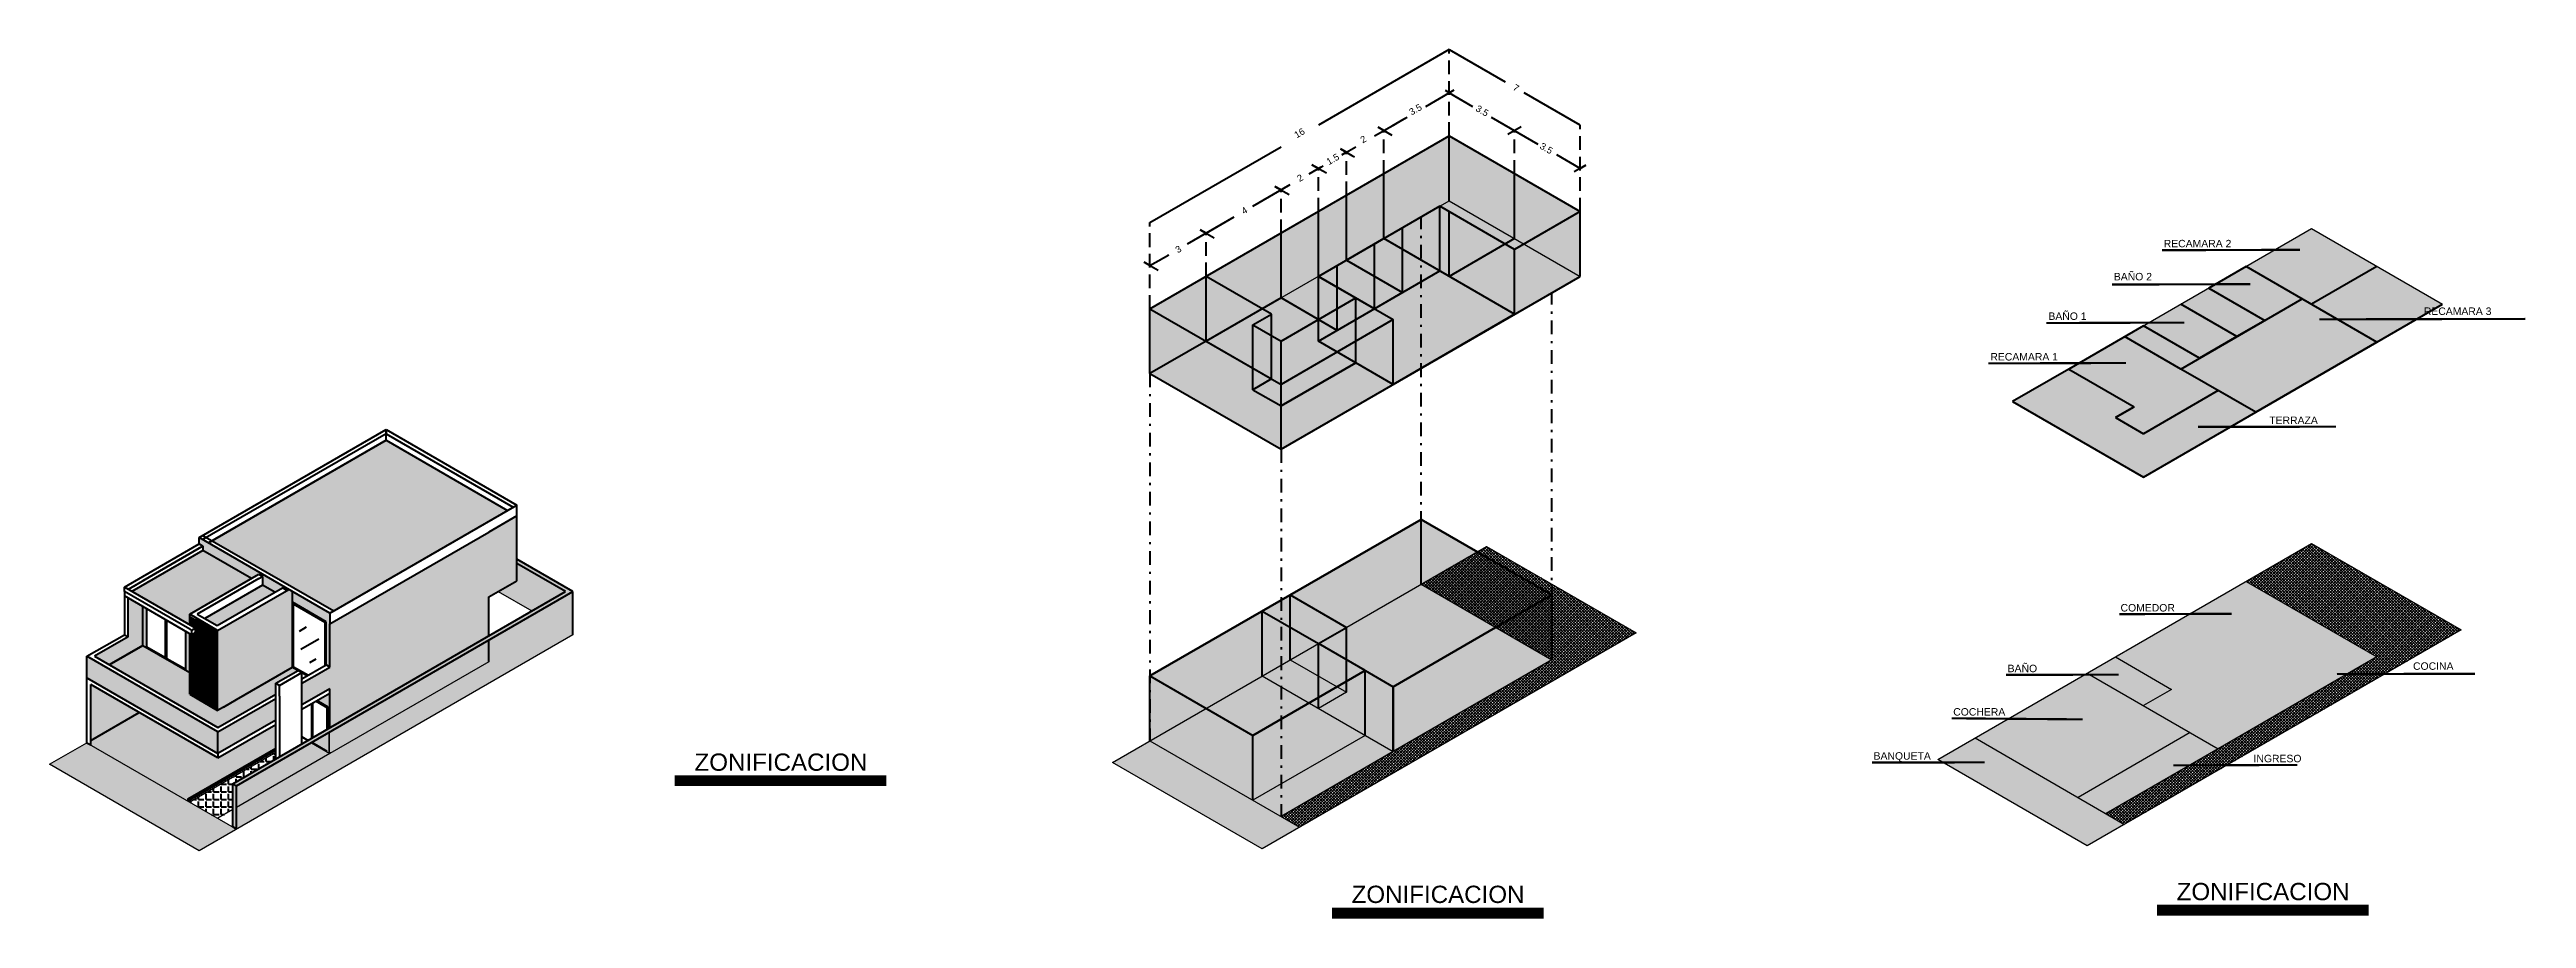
# Model space of a CAD drawing. Header units: millimetres. Extents: x 2428 to 2543, y 1486 to 1527.
import ezdxf

# ---------------------------------------------------------------- set-up
doc = ezdxf.new("R2010")
doc.units = ezdxf.units.MM
doc.linetypes.add('DASHDOT', pattern=[25.4, 12.7, -6.35, 0, -6.35])
doc.linetypes.add('DASHED', pattern=[19.05, 12.7, -6.35])
doc.styles.get("Standard").update_dxf_attribs({"font": 'arial.ttf'})

msp = doc.modelspace()

# ---------------------------------------------------------------- hatches: boundary and pattern name
at = {"lineweight": 211, "true_color": 0x991b1e, "transparency": 33554531}
h = msp.add_hatch(color=244, dxfattribs=at)
h.dxf.hatch_style = 1
h.paths.add_polyline_path([(2482, 1513.21), (2479.4, 1511.71), (2485.47, 1508.21), (2485.47, 1510.21), (2484.17, 1510.96), (2484.17, 1511.96)])
h.paths.add_polyline_path([(2479.4, 1514.71), (2479.4, 1511.71), (2482, 1513.21)])
h.paths.add_polyline_path([(2482, 1516.21), (2479.4, 1514.71), (2482, 1513.21)])
h.paths.add_polyline_path([(2485.47, 1518.21), (2482, 1516.21), (2482, 1513.21), (2485.47, 1515.21)])
h.paths.add_polyline_path([(2484.17, 1513.96), (2485.03, 1514.46), (2485.9, 1514.96), (2485.47, 1515.21), (2482, 1513.21), (2484.17, 1511.96)])
h.paths.add_polyline_path([(2485.03, 1513.46), (2484.17, 1513.96), (2484.17, 1511.96), (2485.03, 1511.46)])
h.paths.add_polyline_path([(2485.47, 1513.21), (2485.03, 1513.46), (2485.03, 1511.46), (2485.47, 1511.21)], flags=17)
h.paths.add_polyline_path([(2485.47, 1511.21), (2485.03, 1511.46), (2484.17, 1510.96), (2485.47, 1510.21)], flags=17)
h.paths.add_polyline_path([(2488.93, 1512.21), (2488.07, 1512.71), (2485.47, 1511.21), (2485.47, 1510.21)])
h.paths.add_polyline_path([(2490.66, 1511.21), (2488.93, 1512.21), (2485.47, 1510.21), (2485.47, 1508.21)])
h.paths.add_polyline_path([(2490.66, 1514.21), (2488.93, 1513.21), (2488.93, 1512.21), (2490.66, 1511.21)])
h.paths.add_polyline_path([(2490.66, 1514.21), (2489.8, 1514.71), (2488.93, 1514.21), (2488.93, 1513.21)])
h.paths.add_polyline_path([(2488.93, 1514.21), (2488.93, 1515.21), (2488.07, 1515.71), (2488.07, 1513.71)])
h.paths.add_polyline_path([(2488.93, 1514.21), (2488.07, 1513.71), (2488.07, 1512.71), (2488.93, 1513.21)])
h.paths.add_polyline_path([(2489.8, 1514.71), (2488.93, 1515.21), (2488.93, 1514.21)])
h.paths.add_polyline_path([(2488.93, 1513.21), (2488.07, 1512.71), (2488.93, 1512.21)])
h.paths.add_polyline_path([(2487.2, 1513.21), (2487.2, 1514.21), (2485.9, 1514.96), (2485.03, 1514.46), (2485.03, 1513.46), (2485.47, 1513.21), (2485.47, 1511.21), (2488.07, 1512.71)])
h.paths.add_polyline_path([(2488.07, 1513.71), (2487.2, 1513.21), (2488.07, 1512.71)], flags=17)
h.paths.add_polyline_path([(2488.07, 1515.71), (2487.2, 1516.21), (2487.2, 1514.21), (2488.07, 1513.71)])
h.paths.add_polyline_path([(2487.2, 1514.21), (2487.2, 1513.21), (2488.07, 1513.71)], flags=17)
h.paths.add_polyline_path([(2487.2, 1515.71), (2485.9, 1514.96), (2487.2, 1514.21)])
h.paths.add_polyline_path([(2487.2, 1515.71), (2487.2, 1516.21), (2485.47, 1515.21), (2485.9, 1514.96)])
h.paths.add_polyline_path([(2484.17, 1511.96), (2484.17, 1510.96), (2485.03, 1511.46)], flags=17)
h.paths.add_polyline_path([(2487.2, 1519.21), (2485.47, 1518.21), (2485.47, 1515.21), (2487.2, 1516.21)])
h.paths.add_polyline_path([(2488.5, 1519.96), (2487.2, 1519.21), (2487.2, 1516.21), (2488.5, 1516.96)])
h.paths.add_polyline_path([(2490.23, 1520.96), (2488.5, 1519.96), (2488.5, 1516.96), (2490.23, 1517.96)])
h.paths.add_polyline_path([(2493.26, 1519.71), (2493.26, 1522.71), (2490.23, 1520.96), (2490.23, 1517.96), (2492.83, 1519.46)])
h.paths.add_polyline_path([(2496.29, 1520.96), (2493.26, 1522.71), (2493.26, 1519.71), (2496.29, 1517.96)])
h.paths.add_polyline_path([(2499.32, 1519.21), (2496.29, 1520.96), (2496.29, 1517.96), (2496.73, 1517.71)])
h.paths.add_polyline_path([(2499.32, 1519.21), (2496.73, 1517.71), (2499.32, 1516.21)])
h.paths.add_polyline_path([(2496.29, 1517.46), (2495.86, 1517.71), (2493.26, 1516.21), (2496.29, 1514.46)])
h.paths.add_polyline_path([(2496.73, 1517.71), (2496.29, 1517.96), (2495.86, 1517.71), (2496.29, 1517.46)])
h.paths.add_polyline_path([(2496.73, 1517.71), (2496.29, 1517.46), (2496.29, 1514.46), (2499.32, 1516.21)])
h.paths.add_polyline_path([(2493.26, 1519.71), (2492.83, 1519.46), (2495.86, 1517.71), (2496.29, 1517.96)])
h.paths.add_polyline_path([(2493.26, 1519.21), (2493.26, 1516.21), (2495.86, 1517.71)])
h.paths.add_polyline_path([(2493.26, 1519.21), (2492.83, 1519.46), (2492.83, 1516.46), (2493.26, 1516.21)])
h.paths.add_polyline_path([(2492.83, 1519.46), (2491.1, 1518.46), (2491.1, 1517.46), (2492.83, 1516.46)])
h.paths.add_polyline_path([(2492.83, 1516.46), (2491.1, 1517.46), (2491.1, 1515.46)])
h.paths.add_polyline_path([(2491.1, 1518.46), (2490.23, 1517.96), (2491.1, 1517.46)])
h.paths.add_polyline_path([(2491.1, 1517.46), (2490.23, 1517.96), (2489.8, 1517.71), (2489.8, 1516.21), (2491.1, 1515.46)])
h.paths.add_polyline_path([(2489.8, 1517.71), (2488.5, 1516.96), (2489.8, 1516.21)])
h.paths.add_polyline_path([(2488.5, 1516.96), (2488.07, 1516.71), (2488.07, 1515.71), (2489.8, 1514.71), (2489.8, 1516.21)])
h.paths.add_polyline_path([(2491.1, 1515.46), (2489.8, 1516.21), (2489.8, 1514.71)])
at = {"lineweight": 211, "true_color": 0x991b1e}
h = msp.add_hatch(color=244, dxfattribs=at)
h.dxf.hatch_style = 1
h.paths.add_polyline_path([(2482, 1513.21), (2479.4, 1511.71), (2485.47, 1508.21), (2490.66, 1511.21), (2488.93, 1512.21), (2485.47, 1510.21), (2484.17, 1510.96), (2485.03, 1511.46)])
h.paths.add_polyline_path([(2488.07, 1513.71), (2485.47, 1515.21), (2482, 1513.21), (2485.03, 1511.46), (2484.17, 1510.96), (2485.47, 1510.21), (2488.93, 1512.21), (2487.2, 1513.21)])
h.paths.add_polyline_path([(2489.8, 1514.71), (2487.2, 1516.21), (2485.47, 1515.21), (2488.07, 1513.71)])
h.paths.add_polyline_path([(2491.1, 1515.46), (2488.5, 1516.96), (2487.2, 1516.21), (2489.8, 1514.71)])
h.paths.add_polyline_path([(2492.83, 1516.46), (2490.23, 1517.96), (2488.5, 1516.96), (2491.1, 1515.46)])
h.paths.add_polyline_path([(2496.29, 1517.96), (2493.26, 1519.71), (2490.23, 1517.96), (2493.26, 1516.21)])
h.paths.add_polyline_path([(2496.29, 1517.96), (2493.26, 1516.21), (2496.29, 1514.46), (2499.32, 1516.21)])
h = msp.add_hatch(color=244, dxfattribs=at)
h.dxf.hatch_style = 1
h.paths.add_polyline_path([(2521.96, 1511.92), (2519.36, 1510.42), (2525.42, 1506.92), (2530.62, 1509.92), (2528.88, 1510.92), (2525.42, 1508.92), (2524.12, 1509.67), (2524.99, 1510.17)])
h.paths.add_polyline_path([(2528.02, 1512.42), (2525.42, 1513.92), (2521.96, 1511.92), (2524.99, 1510.17), (2524.12, 1509.67), (2525.42, 1508.92), (2528.88, 1510.92), (2527.15, 1511.92)])
h.paths.add_polyline_path([(2529.75, 1513.42), (2527.15, 1514.92), (2525.42, 1513.92), (2528.02, 1512.42)])
h.paths.add_polyline_path([(2531.05, 1514.17), (2528.45, 1515.67), (2527.15, 1514.92), (2529.75, 1513.42)])
h.paths.add_polyline_path([(2532.78, 1515.17), (2530.18, 1516.67), (2528.45, 1515.67), (2531.05, 1514.17)])
h.paths.add_polyline_path([(2536.24, 1516.67), (2533.21, 1518.42), (2530.18, 1516.67), (2533.21, 1514.92)])
h.paths.add_polyline_path([(2536.24, 1516.67), (2533.21, 1514.92), (2536.24, 1513.17), (2539.28, 1514.92)])
at = {"lineweight": 211, "true_color": 0xe5e878}
h = msp.add_hatch(color=61, dxfattribs=at)
h.dxf.hatch_style = 1
h.paths.add_polyline_path([(2492.83, 1516.46), (2487.2, 1513.21), (2490.66, 1511.21), (2496.29, 1514.46)])
h = msp.add_hatch(color=61, dxfattribs=at)
h.dxf.hatch_style = 1
h.paths.add_polyline_path([(2532.78, 1515.17), (2527.15, 1511.92), (2530.62, 1509.92), (2536.24, 1513.17)])
at = {"lineweight": 211, "true_color": 0x636466, "transparency": 33554531}
h = msp.add_hatch(color=251, dxfattribs=at)
h.dxf.hatch_style = 1
h.paths.add_polyline_path([(2449.64, 1505.37), (2444.01, 1508.62), (2435.96, 1503.97), (2441.59, 1500.72)])
h.paths.add_polyline_path([(2437.77, 1502.22), (2435.52, 1503.52), (2432.23, 1501.62), (2434.92, 1500.07), (2434.92, 1500.17), (2434.92, 1500.57)])
h.paths.add_polyline_path([(2434.92, 1497.87), (2432.75, 1499.12), (2431.19, 1498.22), (2436.22, 1495.32), (2438.9, 1496.87), (2438.9, 1497.37), (2439.94, 1497.97), (2439.68, 1498.12), (2437.08, 1496.62), (2436.48, 1496.27), (2436.2, 1496.11), (2434.92, 1496.87)])
at = {"lineweight": 211, "true_color": 0x939598, "transparency": 33554531}
h = msp.add_hatch(color=252, dxfattribs=at)
h.dxf.hatch_style = 1
h.paths.add_polyline_path([(2448.77, 1501.37), (2450.07, 1502.12), (2450.07, 1505.12), (2448.77, 1504.37), (2441.41, 1500.12), (2441.41, 1498.12), (2440.89, 1497.82), (2440.11, 1497.37), (2440.11, 1496.37), (2440.89, 1496.82), (2441.41, 1497.12), (2441.41, 1495.32), (2448.77, 1499.57)])
h.paths.add_polyline_path([(2438.9, 1495.67), (2438.9, 1496.67), (2436.22, 1495.12), (2436.22, 1494.12)])
h.paths.add_polyline_path([(2432.58, 1496.02), (2430.33, 1497.32), (2430.33, 1494.72)])
h.paths.add_polyline_path([(2432.75, 1500.92), (2432.06, 1501.32), (2432.06, 1499.52), (2430.5, 1498.62), (2431.19, 1498.22), (2432.75, 1499.12)])
at = {"lineweight": 211, "true_color": 0xf1eb1f, "transparency": 33554559}
h = msp.add_hatch(color=2, dxfattribs=at)
h.dxf.hatch_style = 1
h.paths.add_polyline_path([(2490.66, 1497.21), (2489.36, 1497.96), (2489.36, 1494.96), (2490.66, 1494.21)])
h.paths.add_polyline_path([(2498.02, 1498.46), (2495.43, 1499.96), (2490.66, 1497.21), (2490.66, 1494.21)])
h.paths.add_polyline_path([(2495.43, 1499.96), (2491.96, 1501.96), (2488.5, 1499.96), (2488.5, 1498.46), (2489.36, 1497.96), (2490.66, 1497.21)])
h.paths.add_polyline_path([(2498.02, 1501.46), (2494.56, 1503.46), (2491.96, 1501.96), (2495.43, 1499.96)])
h.paths.add_polyline_path([(2498.02, 1501.46), (2495.43, 1499.96), (2498.02, 1498.46)])
h.paths.add_polyline_path([(2494.56, 1503.46), (2491.96, 1504.96), (2491.96, 1501.96)])
h.paths.add_polyline_path([(2491.96, 1504.96), (2485.9, 1501.46), (2488.5, 1499.96), (2491.96, 1501.96)])
at = {"lineweight": 211, "true_color": 0xffffff, "transparency": 33554687}
h = msp.add_hatch(color=7, dxfattribs=at)
h.dxf.hatch_style = 1
h.paths.add_polyline_path([(2435.35, 1504.12), (2435.35, 1503.82), (2435.52, 1503.72), (2435.52, 1503.52), (2437.77, 1502.22), (2438.12, 1502.42), (2438.29, 1502.32), (2438.29, 1501.92), (2438.86, 1501.59), (2439.21, 1501.79), (2439.41, 1501.67), (2439.5, 1501.72)])
h.paths.add_polyline_path([(2432.93, 1500.81), (2432.75, 1500.92), (2432.75, 1499.12), (2432.93, 1499.01)])
at = {"lineweight": 211, "true_color": 0xffffff, "transparency": 33554531}
h = msp.add_hatch(color=7, dxfattribs=at)
h.dxf.hatch_style = 1
h.paths.add_polyline_path([(2435.35, 1504.12), (2435.35, 1503.82), (2435.52, 1503.72), (2435.52, 1503.52), (2437.77, 1502.22), (2438.12, 1502.42), (2438.29, 1502.32), (2438.29, 1501.92), (2438.86, 1501.59), (2439.21, 1501.79), (2439.41, 1501.67), (2439.5, 1501.72)])
h.paths.add_polyline_path([(2439.68, 1501.62), (2439.68, 1501.12), (2441.24, 1500.22), (2441.24, 1498.22), (2441.41, 1498.12), (2441.41, 1500.12), (2441.41, 1500.62)])
at = {"true_color": 0x58ba48}
h = msp.add_hatch(dxfattribs=at)
h.set_pattern_fill('ANSI37', color=85, scale=0.03)
h.set_pattern_definition([(45, (31.87146, -18.401), (-0.067351921, 0.067351921), []), (135, (31.87146, -18.401), (-0.067351921, -0.067351921), [])])
h.paths.add_polyline_path([(2494.99, 1503.71), (2491.96, 1501.96), (2498.02, 1498.46), (2490.66, 1494.21), (2485.47, 1491.21), (2486.33, 1490.71), (2501.92, 1499.71)])
h = msp.add_hatch(dxfattribs=at)
h.set_pattern_fill('ANSI37', color=85, scale=0.03)
h.set_pattern_definition([(45, (70.0918, -18.26841), (-0.067351921, 0.067351921), []), (135, (70.0918, -18.26841), (-0.067351921, -0.067351921), [])])
h.paths.add_polyline_path([(2533.21, 1503.84), (2530.18, 1502.09), (2536.24, 1498.59), (2528.88, 1494.34), (2523.69, 1491.34), (2524.55, 1490.84), (2540.14, 1499.84)])
at = {"lineweight": 211, "true_color": 0x000000, "transparency": 33554687}
h = msp.add_hatch(color=18, dxfattribs=at)
h.dxf.hatch_style = 1
h.paths.add_polyline_path([(2437.08, 1492.62), (2436.91, 1492.72), (2436.91, 1490.72), (2437.08, 1490.62)])
h.paths.add_polyline_path([(2448.77, 1499.37), (2448.77, 1499.57), (2436.91, 1492.72), (2437.08, 1492.62)])
h.paths.add_polyline_path([(2450.07, 1503.12), (2450.07, 1502.92), (2452.32, 1501.62), (2448.77, 1499.57), (2448.77, 1499.37), (2452.67, 1501.62)])
at = {"lineweight": 211, "true_color": 0xc7c8ca, "transparency": 33554687}
h = msp.add_hatch(color=9, dxfattribs=at)
h.dxf.hatch_style = 1
h.paths.add_polyline_path([(2439.07, 1492.77), (2438.9, 1492.87), (2438.9, 1493.67), (2437.08, 1492.62), (2437.08, 1491.62)], flags=17)
h.paths.add_polyline_path([(2452.67, 1499.62), (2452.67, 1501.62), (2448.77, 1499.37), (2448.77, 1498.37), (2441.41, 1494.12), (2440.11, 1493.37), (2440.03, 1493.32), (2437.08, 1491.62), (2437.08, 1490.62)])
h.paths.add_polyline_path([(2439.07, 1493.77), (2438.9, 1493.67), (2438.9, 1492.87), (2439.07, 1492.77)], flags=17)
h.paths.add_polyline_path([(2440.11, 1494.37), (2439.07, 1493.77), (2439.07, 1492.77), (2440.03, 1493.32), (2440.11, 1493.37)], flags=17)
h.paths.add_polyline_path([(2440.55, 1494.62), (2440.11, 1494.37), (2440.11, 1493.37), (2441.41, 1494.12)], flags=17)
h.paths.add_polyline_path([(2448.77, 1498.37), (2448.77, 1499.37), (2441.41, 1495.12), (2441.41, 1494.12)], flags=17)
h.paths.add_polyline_path([(2441.28, 1495.04), (2440.6, 1494.64), (2441.28, 1494.25)], flags=16)
h.paths.add_polyline_path([(2440.6, 1494.64), (2440.55, 1494.62), (2441.33, 1494.17), (2441.33, 1495.07), (2441.28, 1495.04), (2441.28, 1494.25)], flags=17)
h.paths.add_polyline_path([(2450.07, 1502.92), (2450.07, 1502.12), (2449.21, 1501.62), (2450.76, 1500.72), (2452.32, 1501.62)])
at = {"true_color": 0xf1eb1f}
h = msp.add_hatch(color=2, dxfattribs=at)
h.dxf.hatch_style = 1
h.paths.add_polyline_path([(2536.24, 1498.59), (2530.18, 1502.09), (2524.12, 1498.59), (2526.72, 1497.09), (2525.42, 1496.34), (2528.88, 1494.34)])
at = {"lineweight": 211, "true_color": 0xffffff, "transparency": 33554687}
h = msp.add_hatch(color=7, dxfattribs=at)
h.dxf.hatch_style = 1
h.paths.add_polyline_path([(2430.15, 1498.62), (2430.15, 1497.62), (2436.22, 1494.12), (2436.22, 1495.12)])
h.paths.add_polyline_path([(2434.92, 1499.67), (2434.73, 1499.77), (2434.73, 1497.97), (2434.92, 1497.87)])
h.paths.add_polyline_path([(2441.41, 1496.92), (2440.81, 1496.57), (2441.33, 1496.27), (2441.33, 1495.27), (2441.41, 1495.32)])
h.paths.add_polyline_path([(2441.41, 1500.12), (2441.41, 1500.62), (2439.5, 1501.72), (2436.2, 1499.82), (2436.2, 1496.11), (2436.48, 1496.27), (2437.08, 1496.62), (2439.68, 1498.12), (2439.68, 1501.12), (2441.24, 1500.22), (2441.24, 1498.22), (2441.41, 1498.12)])
at = {"lineweight": 211, "true_color": 0xffffff, "transparency": 33554531}
h = msp.add_hatch(color=7, dxfattribs=at)
h.dxf.hatch_style = 1
h.paths.add_polyline_path([(2430.15, 1498.62), (2430.15, 1497.62), (2436.22, 1494.12), (2436.22, 1495.12)])
h.paths.add_polyline_path([(2432.93, 1500.81), (2432.75, 1500.92), (2432.75, 1499.12), (2432.93, 1499.01), (2432.93, 1499.06)])
h.paths.add_polyline_path([(2434.92, 1499.67), (2434.73, 1499.77), (2434.73, 1497.97), (2434.92, 1497.87)])
at = {"lineweight": 211, "true_color": 0x636466, "transparency": 33554531}
h = msp.add_hatch(color=251, dxfattribs=at)
h.dxf.hatch_style = 1
h.paths.add_polyline_path([(2438.86, 1501.59), (2438.29, 1501.92), (2435.61, 1500.37), (2436.18, 1500.04)])
at = {"lineweight": 211, "true_color": 0x939598, "transparency": 33554531}
h = msp.add_hatch(color=252, dxfattribs=at)
h.dxf.hatch_style = 1
h.paths.add_polyline_path([(2439.68, 1501.12), (2439.68, 1501.62), (2439.5, 1501.72), (2436.2, 1499.82), (2436.2, 1496.11), (2436.48, 1496.27), (2437.08, 1496.62), (2439.68, 1498.12)])
at = {"lineweight": 211, "true_color": 0xd7ebd2, "transparency": 33554687}
h = msp.add_hatch(dxfattribs=at)
h.set_pattern_fill('AR-SAND', color=254)
h.paths.add_polyline_path([(2450.76, 1500.72), (2449.21, 1501.62), (2448.77, 1501.37), (2448.77, 1499.57)])
h.paths.add_polyline_path([(2436.91, 1491.52), (2436.22, 1491.12), (2436.91, 1490.72)])
at = {"lineweight": 211, "true_color": 0xf26722, "transparency": 33554567}
h = msp.add_hatch(color=30, dxfattribs=at)
h.dxf.hatch_style = 1
h.paths.add_polyline_path([(2485.9, 1501.46), (2485.9, 1499.96), (2487.2, 1499.21), (2488.5, 1499.96)])
h.paths.add_polyline_path([(2485.9, 1501.46), (2484.6, 1500.71), (2485.9, 1499.96)])
h.paths.add_polyline_path([(2488.5, 1499.96), (2487.2, 1499.21), (2488.5, 1498.46)])
at = {"true_color": 0xf1eb1f}
h = msp.add_hatch(color=2, dxfattribs=at)
h.dxf.hatch_style = 1
h.paths.add_polyline_path([(2498.02, 1498.46), (2491.96, 1501.96), (2485.9, 1498.46), (2488.5, 1496.96), (2487.2, 1496.21), (2490.66, 1494.21)])
at = {"lineweight": 211, "true_color": 0x22346e, "transparency": 33554511}
h = msp.add_hatch(color=159, dxfattribs=at)
h.dxf.hatch_style = 1
h.paths.add_polyline_path([(2484.6, 1500.71), (2479.4, 1497.71), (2482, 1496.21), (2484.6, 1497.71)])
h.paths.add_polyline_path([(2482, 1496.21), (2479.4, 1497.71), (2479.4, 1494.71)])
h.paths.add_polyline_path([(2482, 1496.21), (2479.4, 1494.71), (2484.17, 1491.96), (2484.17, 1494.96)])
h.paths.add_polyline_path([(2489.36, 1494.96), (2486.77, 1496.46), (2484.17, 1494.96), (2484.17, 1491.96)])
h.paths.add_polyline_path([(2489.36, 1497.96), (2488.5, 1497.46), (2488.5, 1496.96), (2487.2, 1496.21), (2489.36, 1494.96)])
h.paths.add_polyline_path([(2488.5, 1496.96), (2488.07, 1497.21), (2487.2, 1496.71), (2487.2, 1496.21)])
h.paths.add_polyline_path([(2485.9, 1499.96), (2484.6, 1500.71), (2484.6, 1497.71), (2485.9, 1498.46)])
h.paths.add_polyline_path([(2485.9, 1498.46), (2484.6, 1497.71), (2486.77, 1496.46), (2487.2, 1496.71), (2487.2, 1497.71)])
h.paths.add_polyline_path([(2487.2, 1499.21), (2485.9, 1498.46), (2487.2, 1497.71)])
h.paths.add_polyline_path([(2486.55, 1498.08), (2485.25, 1498.83), (2485.9, 1498.46)])
h.paths.add_polyline_path([(2488.5, 1498.46), (2487.2, 1499.21), (2487.2, 1497.71), (2488.07, 1497.21), (2488.5, 1497.46)])
h.paths.add_polyline_path([(2487.2, 1497.71), (2487.2, 1496.71), (2488.07, 1497.21)])
h.paths.add_polyline_path([(2487.2, 1496.71), (2486.77, 1496.46), (2487.2, 1496.21)])
h.paths.add_polyline_path([(2488.5, 1498.46), (2488.5, 1497.46), (2489.36, 1497.96)])
h.paths.add_polyline_path([(2488.5, 1497.46), (2488.07, 1497.21), (2488.5, 1496.96)], flags=17)
h = msp.add_hatch(color=159, dxfattribs=at)
h.dxf.hatch_style = 1
h.paths.add_polyline_path([(2487.2, 1497.71), (2485.9, 1498.46), (2484.6, 1497.71), (2486.77, 1496.46), (2487.2, 1496.71)])
h.paths.add_polyline_path([(2487.2, 1499.21), (2485.9, 1498.46), (2487.2, 1497.71)])
h.paths.add_polyline_path([(2487.2, 1499.21), (2485.9, 1499.96), (2485.9, 1498.46)])
h.paths.add_polyline_path([(2488.5, 1498.46), (2487.2, 1499.21), (2487.2, 1497.71), (2488.07, 1497.21), (2488.5, 1497.46)])
h.paths.add_polyline_path([(2488.5, 1498.46), (2488.5, 1497.46), (2489.36, 1497.96)])
h.paths.add_polyline_path([(2488.07, 1497.21), (2487.2, 1497.71), (2487.2, 1496.71)], flags=17)
h.paths.add_polyline_path([(2489.36, 1497.96), (2488.5, 1497.46), (2488.5, 1496.96), (2487.2, 1496.21), (2489.36, 1494.96)])
h.paths.add_polyline_path([(2488.5, 1496.96), (2488.07, 1497.21), (2487.2, 1496.71), (2487.2, 1496.21)], flags=17)
h.paths.add_polyline_path([(2487.2, 1496.71), (2486.77, 1496.46), (2487.2, 1496.21)])
h.paths.add_polyline_path([(2488.5, 1497.46), (2488.07, 1497.21), (2488.5, 1496.96)], flags=17)
at = {"true_color": 0xcd6928}
h = msp.add_hatch(color=32, dxfattribs=at)
h.dxf.hatch_style = 1
h.paths.add_polyline_path([(2524.12, 1498.59), (2522.82, 1497.84), (2525.42, 1496.34), (2526.72, 1497.09)])
at = {"true_color": 0x22346e}
h = msp.add_hatch(color=159, dxfattribs=at)
h.dxf.hatch_style = 1
h.paths.add_polyline_path([(2484.6, 1497.71), (2479.4, 1494.71), (2484.17, 1491.96), (2489.36, 1494.96)])
at = {"true_color": 0xcd6928}
h = msp.add_hatch(color=32, dxfattribs=at)
h.dxf.hatch_style = 1
h.paths.add_polyline_path([(2485.9, 1498.46), (2484.6, 1497.71), (2487.2, 1496.21), (2488.5, 1496.96)])
at = {"true_color": 0x22346e}
h = msp.add_hatch(color=159, dxfattribs=at)
h.dxf.hatch_style = 1
h.paths.add_polyline_path([(2522.82, 1497.84), (2517.63, 1494.84), (2522.39, 1492.09), (2527.58, 1495.09)])
at = {"lineweight": 211, "true_color": 0xffffff, "transparency": 33554531}
h = msp.add_hatch(color=7, dxfattribs=at)
h.dxf.hatch_style = 1
h.paths.add_polyline_path([(2441.41, 1496.92), (2440.81, 1496.57), (2441.33, 1496.27), (2441.33, 1495.27), (2441.41, 1495.32)])
at = {"lineweight": 211, "true_color": 0x636466, "transparency": 33554531}
h = msp.add_hatch(color=251, dxfattribs=at)
h.dxf.hatch_style = 1
h.paths.add_polyline_path([(2432.58, 1496.02), (2430.33, 1494.72), (2430.33, 1494.52), (2434.83, 1491.92), (2434.83, 1492.02), (2438.9, 1494.37), (2438.9, 1495.47), (2436.22, 1493.92)])
at = {"lineweight": 211, "true_color": 0xc7c8ca, "transparency": 33554687}
h = msp.add_hatch(color=9, dxfattribs=at)
h.dxf.hatch_style = 1
h.paths.add_polyline_path([(2441.41, 1495.12), (2441.33, 1495.07), (2441.33, 1494.17), (2441.41, 1494.12)])
at = {"true_color": 0x636466}
h = msp.add_hatch(color=251, dxfattribs=at)
h.dxf.hatch_style = 1
h.paths.add_polyline_path([(2430.15, 1494.62), (2428.42, 1493.62), (2435.35, 1489.62), (2437.08, 1490.62)])
at = {"lineweight": 211, "transparency": 33554687}
h = msp.add_hatch(dxfattribs=at)
h.set_pattern_fill('ANGLE', color=9, scale=0.05)
h.set_pattern_definition([(0, (0, 0), (0, 0.34925), [0.254, -0.09525]), (90, (0, 0), (-0.34925, 2e-17), [0.254, -0.09525])])
h.paths.add_polyline_path([(2436.91, 1492.72), (2438.9, 1493.87), (2438.9, 1494.17), (2434.92, 1491.87), (2436.22, 1491.12), (2436.91, 1491.52)])
at = {"true_color": 0x636466}
h = msp.add_hatch(color=251, dxfattribs=at)
h.dxf.hatch_style = 1
h.paths.add_polyline_path([(2479.4, 1494.71), (2477.67, 1493.71), (2484.6, 1489.71), (2486.33, 1490.71)])
at = {"true_color": 0x7aafdf}
h = msp.add_hatch(color=143, dxfattribs=at)
h.dxf.hatch_style = 1
h.paths.add_polyline_path([(2490.66, 1494.21), (2489.36, 1494.96), (2484.17, 1491.96), (2485.47, 1491.21)])
at = {"true_color": 0x636466}
h = msp.add_hatch(color=251, dxfattribs=at)
h.dxf.hatch_style = 1
h.paths.add_polyline_path([(2517.63, 1494.84), (2515.89, 1493.84), (2522.82, 1489.84), (2524.55, 1490.84)])
at = {"true_color": 0x7aafdf}
h = msp.add_hatch(color=143, dxfattribs=at)
h.dxf.hatch_style = 1
h.paths.add_polyline_path([(2528.88, 1494.34), (2527.58, 1495.09), (2522.39, 1492.09), (2523.69, 1491.34)])

# ---------------------------------------------------------------- linework, layer by layer
at = {"lineweight": 211, "ltscale": 0.05}
for p, q in [((2493.26, 1526.71), (2487.2, 1523.21)), ((2493.26, 1526.71), (2495.86, 1525.21)), ((2492.18, 1524.08), (2493.26, 1524.71)), ((2493.26, 1524.71), (2494.34, 1524.08)), ((2499.32, 1523.21), (2496.73, 1524.71)), ((2490.23, 1522.96), (2491.31, 1523.58)), ((2495.21, 1523.58), (2497.37, 1522.33)), ((2479.4, 1518.71), (2485.47, 1522.21)), ((2499.32, 1521.21), (2498.24, 1521.83)), ((2484.17, 1519.46), (2485.9, 1520.46)), ((2481.14, 1517.71), (2483.3, 1518.96)), ((2482, 1518.21), (2483.3, 1518.96)), ((2479.4, 1516.71), (2480.27, 1517.21))]:
    msp.add_line(p, q, dxfattribs=at)
at = {"linetype": 'DASHED', "lineweight": 211, "ltscale": 0.05}
for p, q in [((2493.26, 1522.71), (2493.26, 1526.71)), ((2489.8, 1522.71), (2491.31, 1523.58)), ((2490.23, 1522.96), (2491.31, 1523.58)), ((2490.23, 1520.96), (2490.23, 1522.96)), ((2496.29, 1520.96), (2496.29, 1522.96)), ((2499.32, 1519.21), (2499.32, 1523.21)), ((2488.28, 1521.83), (2488.93, 1522.21)), ((2488.5, 1521.96), (2488.28, 1521.83)), ((2488.5, 1521.96), (2488.93, 1522.21)), ((2488.5, 1519.96), (2488.5, 1521.96)), ((2485.47, 1520.21), (2485.9, 1520.46)), ((2486.77, 1520.96), (2487.42, 1521.33)), ((2487.2, 1521.21), (2487.42, 1521.33)), ((2487.2, 1519.21), (2487.2, 1521.21)), ((2485.47, 1518.21), (2485.47, 1520.21)), ((2479.4, 1514.71), (2479.4, 1518.71)), ((2482, 1516.21), (2482, 1518.21)), ((2479.4, 1516.71), (2480.27, 1517.21))]:
    msp.add_line(p, q, dxfattribs=at)
at = {"lineweight": 211}
for p, q in [((2493.26, 1524.71), (2493.09, 1524.81)), ((2493.26, 1524.71), (2493.49, 1524.84)), ((2479.4, 1514.71), (2493.26, 1522.71)), ((2490.23, 1522.96), (2489.97, 1523.11)), ((2489.97, 1523.11), (2490.42, 1522.85)), ((2490.42, 1522.85), (2490.6, 1522.75)), ((2493.26, 1519.71), (2493.26, 1522.71)), ((2493.26, 1522.71), (2499.32, 1519.21)), ((2496.59, 1523.13), (2495.98, 1522.78)), ((2488.5, 1521.96), (2488.22, 1522.12)), ((2488.22, 1522.12), (2488.75, 1521.81)), ((2488.75, 1521.81), (2488.87, 1521.75)), ((2485.47, 1520.21), (2485.19, 1520.37)), ((2485.19, 1520.37), (2485.84, 1520)), ((2487.2, 1521.21), (2486.9, 1521.38)), ((2486.9, 1521.38), (2487.57, 1521)), ((2490.23, 1517.96), (2490.23, 1520.96)), ((2496.29, 1517.96), (2496.29, 1520.96)), ((2499.59, 1521.36), (2499.05, 1521.05)), ((2499.32, 1521.21), (2499.59, 1521.36)), ((2492.83, 1519.46), (2487.2, 1516.21)), ((2487.2, 1516.21), (2487.2, 1519.21)), ((2488.5, 1516.96), (2488.5, 1519.96)), ((2492.83, 1516.46), (2492.83, 1519.46)), ((2496.29, 1517.46), (2492.83, 1519.46)), ((2493.26, 1516.21), (2493.26, 1519.21)), ((2499.32, 1519.21), (2496.29, 1517.46)), ((2499.32, 1516.21), (2499.32, 1519.21)), ((2482, 1518.21), (2481.72, 1518.37)), ((2481.72, 1518.37), (2482.37, 1518)), ((2485.47, 1515.21), (2485.47, 1518.21)), ((2491.1, 1515.46), (2491.1, 1518.46)), ((2490.23, 1517.96), (2488.5, 1516.96)), ((2488.5, 1516.96), (2491.1, 1515.46)), ((2489.8, 1514.71), (2489.8, 1517.71)), ((2496.29, 1514.46), (2490.23, 1517.96)), ((2496.29, 1517.96), (2493.26, 1516.21)), ((2496.29, 1514.46), (2496.29, 1517.46)), ((2479.4, 1516.71), (2479.13, 1516.87)), ((2479.13, 1516.87), (2479.78, 1516.5)), ((2482, 1513.21), (2482, 1516.21)), ((2485.03, 1514.46), (2482, 1516.21)), ((2485.47, 1508.21), (2499.32, 1516.21)), ((2487.2, 1513.21), (2492.83, 1516.46)), ((2489.8, 1514.71), (2487.2, 1516.21)), ((2487.2, 1513.21), (2487.2, 1516.21)), ((2487.2, 1516.21), (2490.66, 1514.21)), ((2488.07, 1513.71), (2488.07, 1516.71)), ((2530.18, 1516.67), (2528.45, 1515.67)), ((2536.24, 1513.17), (2530.18, 1516.67)), ((2536.24, 1516.67), (2533.21, 1514.92)), ((2479.4, 1511.71), (2479.4, 1514.71)), ((2479.4, 1514.71), (2485.47, 1511.21)), ((2485.47, 1515.21), (2482, 1513.21)), ((2488.07, 1513.71), (2485.47, 1515.21)), ((2485.47, 1513.21), (2488.93, 1515.21)), ((2488.07, 1513.71), (2488.07, 1515.71)), ((2489.8, 1514.71), (2488.07, 1513.71)), ((2488.93, 1512.21), (2488.93, 1515.21)), ((2491.1, 1515.46), (2489.8, 1514.71)), ((2525.42, 1506.92), (2539.28, 1514.92)), ((2527.15, 1511.92), (2532.78, 1515.17)), ((2529.75, 1513.42), (2527.15, 1514.92)), ((2528.45, 1515.67), (2531.05, 1514.17)), ((2484.17, 1513.96), (2485.03, 1514.46)), ((2484.17, 1510.96), (2484.17, 1513.96)), ((2484.17, 1513.96), (2485.47, 1513.21)), ((2485.03, 1511.46), (2485.03, 1514.46)), ((2490.66, 1514.21), (2485.47, 1511.21)), ((2496.29, 1514.46), (2490.66, 1511.21)), ((2490.66, 1511.21), (2490.66, 1514.21)), ((2525.42, 1513.92), (2521.96, 1511.92)), ((2528.02, 1512.42), (2525.42, 1513.92)), ((2531.05, 1514.17), (2529.75, 1513.42)), ((2482, 1513.21), (2479.4, 1511.71)), ((2482, 1513.21), (2485.03, 1511.46)), ((2485.47, 1510.21), (2485.47, 1513.21)), ((2490.66, 1511.21), (2487.2, 1513.21)), ((2527.15, 1511.92), (2524.55, 1513.42)), ((2529.75, 1513.42), (2528.02, 1512.42)), ((2536.24, 1513.17), (2530.62, 1509.92)), ((2479.4, 1511.71), (2485.47, 1508.21)), ((2485.03, 1511.46), (2484.17, 1510.96)), ((2488.93, 1512.21), (2485.47, 1510.21)), ((2485.47, 1510.21), (2488.93, 1512.21)), ((2485.47, 1508.21), (2485.47, 1511.21)), ((2490.66, 1511.21), (2488.93, 1512.21)), ((2521.96, 1511.92), (2519.36, 1510.42)), ((2521.96, 1511.92), (2524.99, 1510.17)), ((2530.62, 1509.92), (2527.15, 1511.92)), ((2484.17, 1510.96), (2485.47, 1510.21)), ((2484.17, 1510.96), (2485.47, 1510.21)), ((2519.36, 1510.42), (2525.42, 1506.92)), ((2524.99, 1510.17), (2524.12, 1509.67)), ((2524.12, 1509.67), (2524.99, 1510.17)), ((2528.88, 1510.92), (2525.42, 1508.92)), ((2530.62, 1509.92), (2528.88, 1510.92)), ((2435.35, 1504.12), (2444.01, 1509.12)), ((2444.01, 1508.92), (2435.52, 1504.02)), ((2444.01, 1508.62), (2444.01, 1509.12)), ((2444.01, 1509.12), (2450.07, 1505.62)), ((2444.01, 1509.12), (2444.01, 1508.92)), ((2444.01, 1508.92), (2449.9, 1505.52)), ((2524.12, 1509.67), (2525.42, 1508.92)), ((2444.01, 1508.62), (2435.78, 1503.87)), ((2435.78, 1503.87), (2442.71, 1507.87)), ((2444.01, 1508.62), (2438.81, 1505.62)), ((2442.71, 1507.87), (2444.01, 1508.62)), ((2444.01, 1508.62), (2449.64, 1505.37)), ((2441.41, 1500.62), (2450.07, 1505.62)), ((2450.07, 1505.12), (2450.07, 1505.62)), ((2441.41, 1500.12), (2448.77, 1504.37)), ((2450.07, 1505.12), (2448.77, 1504.37)), ((2450.07, 1502.12), (2450.07, 1505.12)), ((2479.4, 1497.71), (2491.96, 1504.96)), ((2491.96, 1504.96), (2479.4, 1497.71)), ((2491.96, 1501.96), (2491.96, 1504.96)), ((2491.96, 1504.96), (2498.02, 1501.46)), ((2498.02, 1501.46), (2491.96, 1504.96)), ((2435.52, 1503.72), (2432.06, 1501.72)), ((2435.52, 1503.52), (2432.23, 1501.62)), ((2432.75, 1502.32), (2435.35, 1503.82)), ((2432.75, 1502.12), (2435.35, 1503.62)), ((2435.35, 1503.62), (2432.75, 1502.12)), ((2435.35, 1503.82), (2435.35, 1504.12)), ((2441.41, 1500.62), (2435.35, 1504.12)), ((2435.35, 1503.82), (2435.52, 1503.72)), ((2435.52, 1504.22), (2441.59, 1500.72)), ((2435.52, 1503.72), (2435.52, 1503.52)), ((2437.77, 1502.22), (2435.52, 1503.52)), ((2431.89, 1501.82), (2432.75, 1502.32)), ((2432.32, 1501.87), (2432.75, 1502.12)), ((2434.92, 1500.57), (2438.12, 1502.42)), ((2438.12, 1502.22), (2435.26, 1500.57)), ((2438.12, 1502.42), (2438.29, 1502.32)), ((2438.12, 1502.22), (2438.29, 1502.32)), ((2438.29, 1502.32), (2438.29, 1501.92)), ((2448.77, 1501.37), (2450.07, 1502.12)), ((2452.67, 1501.62), (2450.07, 1503.12)), ((2452.32, 1501.62), (2450.07, 1502.92)), ((2431.89, 1501.62), (2431.89, 1501.82)), ((2435.18, 1499.92), (2431.89, 1501.82)), ((2434.92, 1499.87), (2431.89, 1501.62)), ((2431.89, 1501.62), (2431.89, 1499.62)), ((2435, 1499.62), (2431.89, 1501.42)), ((2432.32, 1501.87), (2432.06, 1501.72)), ((2432.06, 1499.52), (2432.06, 1501.32)), ((2432.75, 1499.12), (2432.75, 1500.92)), ((2438.29, 1501.92), (2435.61, 1500.37)), ((2436.18, 1500.04), (2439.21, 1501.79)), ((2436.2, 1499.82), (2439.5, 1501.72)), ((2436.91, 1492.72), (2452.32, 1501.62)), ((2437.08, 1492.62), (2452.67, 1501.62)), ((2438.86, 1501.59), (2438.29, 1501.92)), ((2439.41, 1501.67), (2439.21, 1501.79)), ((2439.68, 1501.12), (2439.68, 1501.62)), ((2441.24, 1500.22), (2439.68, 1501.12)), ((2439.68, 1498.12), (2439.68, 1501.12)), ((2441.19, 1500.19), (2439.73, 1501.03)), ((2439.73, 1498.14), (2439.73, 1501.03)), ((2448.77, 1499.57), (2448.77, 1501.37)), ((2452.67, 1499.62), (2452.67, 1501.62)), ((2485.9, 1498.46), (2485.9, 1501.46)), ((2485.9, 1501.46), (2488.5, 1499.96)), ((2498.02, 1501.46), (2490.66, 1497.21)), ((2490.66, 1497.21), (2498.02, 1501.46)), ((2498.02, 1498.46), (2498.02, 1501.46)), ((2432.93, 1499.01), (2432.93, 1500.81)), ((2432.93, 1499.01), (2432.93, 1500.29)), ((2433.8, 1498.56), (2433.8, 1500.31)), ((2433.86, 1498.52), (2433.86, 1500.27)), ((2434.73, 1497.97), (2434.73, 1499.77)), ((2434.92, 1500.17), (2434.92, 1500.57)), ((2436.2, 1499.82), (2434.92, 1500.57)), ((2434.92, 1500.45), (2436.2, 1499.71)), ((2434.92, 1500.4), (2436.2, 1499.65)), ((2434.92, 1500.34), (2436.2, 1499.59)), ((2434.92, 1500.28), (2436.2, 1499.54)), ((2434.92, 1500.22), (2436.2, 1499.48)), ((2434.92, 1500.07), (2434.92, 1500.17)), ((2434.92, 1500.17), (2436.2, 1499.42)), ((2434.92, 1500.1), (2436.2, 1499.35)), ((2434.92, 1499.87), (2435, 1499.82)), ((2435.18, 1499.92), (2435, 1499.82)), ((2435, 1499.82), (2435, 1499.62)), ((2435, 1499.62), (2435.18, 1499.72)), ((2435.18, 1500.36), (2436.2, 1499.77)), ((2435.18, 1499.72), (2435.18, 1499.92)), ((2435.18, 1499.89), (2436.2, 1499.3)), ((2435.18, 1499.83), (2436.2, 1499.24)), ((2435.18, 1499.78), (2436.2, 1499.18)), ((2435.18, 1499.78), (2436.2, 1499.18)), ((2435.18, 1499.78), (2436.2, 1499.18)), ((2435.18, 1499.72), (2436.2, 1499.12)), ((2435.26, 1500.57), (2436.18, 1500.04)), ((2436.2, 1496.11), (2436.2, 1499.82)), ((2440, 1499.79), (2440.33, 1499.98)), ((2441.19, 1498.19), (2441.19, 1500.19)), ((2441.24, 1498.22), (2441.24, 1500.22)), ((2441.41, 1500.62), (2441.41, 1500.12)), ((2441.41, 1498.12), (2441.41, 1500.12)), ((2484.6, 1497.71), (2484.6, 1500.71)), ((2484.6, 1500.71), (2487.2, 1499.21)), ((2487.2, 1499.21), (2488.5, 1499.96)), ((2487.2, 1499.21), (2488.5, 1499.96)), ((2487.2, 1499.21), (2488.5, 1499.96)), ((2487.2, 1499.21), (2488.5, 1499.96)), ((2488.5, 1496.96), (2488.5, 1499.96)), ((2430.15, 1498.62), (2431.89, 1499.62)), ((2430.15, 1497.62), (2430.15, 1498.62)), ((2436.22, 1495.12), (2430.15, 1498.62)), ((2432.06, 1499.52), (2430.5, 1498.62)), ((2430.5, 1498.62), (2436.22, 1495.32)), ((2432.75, 1499.12), (2431.19, 1498.22)), ((2431.19, 1498.22), (2432.75, 1499.12)), ((2431.89, 1499.62), (2432.06, 1499.52)), ((2432.75, 1499.12), (2434.92, 1497.87)), ((2432.93, 1499.01), (2432.93, 1499.06)), ((2432.93, 1499.06), (2433.8, 1498.56)), ((2434.92, 1496.87), (2434.92, 1499.67)), ((2434.92, 1499.64), (2436.2, 1498.89)), ((2434.92, 1499.58), (2436.2, 1498.83)), ((2434.92, 1499.52), (2436.2, 1498.78)), ((2434.92, 1499.46), (2436.2, 1498.72)), ((2434.92, 1499.41), (2436.2, 1498.66)), ((2434.92, 1499.35), (2436.2, 1498.6)), ((2434.92, 1499.29), (2436.2, 1498.55)), ((2434.92, 1499.23), (2436.2, 1498.49)), ((2434.92, 1499.17), (2436.2, 1498.43)), ((2434.92, 1499.12), (2436.2, 1498.37)), ((2434.92, 1499.12), (2436.2, 1498.37)), ((2434.92, 1499.06), (2436.2, 1498.32)), ((2434.92, 1499), (2436.2, 1498.26)), ((2434.92, 1498.94), (2436.2, 1498.2)), ((2434.92, 1498.89), (2436.2, 1498.14)), ((2434.92, 1498.83), (2436.2, 1498.08)), ((2434.92, 1498.77), (2436.2, 1498.03)), ((2434.92, 1498.71), (2436.2, 1497.97)), ((2434.92, 1498.65), (2436.2, 1497.91)), ((2434.92, 1498.6), (2436.2, 1497.85)), ((2435.03, 1499.63), (2436.2, 1498.95)), ((2435.08, 1499.66), (2436.2, 1499.01)), ((2435.08, 1499.66), (2436.2, 1499.01)), ((2435.13, 1499.69), (2436.2, 1499.07)), ((2440.06, 1498.95), (2440.89, 1499.43)), ((2448.77, 1498.37), (2448.77, 1499.37)), ((2487.2, 1496.21), (2487.2, 1499.21)), ((2489.36, 1497.96), (2487.2, 1499.21)), ((2487.2, 1496.21), (2487.2, 1499.21)), ((2430.15, 1494.62), (2430.15, 1497.62)), ((2430.15, 1497.62), (2436.22, 1494.12)), ((2433.86, 1498.52), (2434.73, 1498.02)), ((2434.92, 1498.54), (2436.2, 1497.8)), ((2434.92, 1498.48), (2436.2, 1497.74)), ((2434.92, 1498.42), (2436.2, 1497.68)), ((2434.92, 1498.37), (2436.2, 1497.62)), ((2434.92, 1498.31), (2436.2, 1497.56)), ((2434.92, 1498.25), (2436.2, 1497.51)), ((2434.92, 1498.25), (2436.2, 1497.51)), ((2434.92, 1498.19), (2436.2, 1497.45)), ((2434.92, 1498.14), (2436.2, 1497.39)), ((2434.92, 1498.08), (2436.2, 1497.33)), ((2434.92, 1498.02), (2436.2, 1497.28)), ((2434.92, 1498.02), (2436.2, 1497.28)), ((2434.92, 1497.96), (2436.2, 1497.22)), ((2434.92, 1497.9), (2436.2, 1497.16)), ((2434.92, 1497.85), (2436.2, 1497.1)), ((2434.92, 1497.79), (2436.2, 1497.05)), ((2434.92, 1497.73), (2436.2, 1496.99)), ((2434.92, 1497.67), (2436.2, 1496.93)), ((2434.92, 1497.62), (2436.2, 1496.87)), ((2434.92, 1497.56), (2436.2, 1496.81)), ((2434.92, 1497.5), (2436.2, 1496.76)), ((2434.92, 1497.44), (2436.2, 1496.7)), ((2437.08, 1496.62), (2439.68, 1498.12)), ((2438.9, 1497.37), (2439.94, 1497.97)), ((2439.07, 1497.27), (2440.11, 1497.87)), ((2439.68, 1498.12), (2440.37, 1497.72)), ((2439.73, 1498.14), (2440.42, 1497.74)), ((2440.11, 1497.57), (2441.24, 1498.22)), ((2440.11, 1497.37), (2441.15, 1497.97)), ((2440.11, 1497.37), (2440.11, 1497.87)), ((2440.48, 1498.34), (2440.77, 1498.51)), ((2440.89, 1497.82), (2441.41, 1498.12)), ((2441.41, 1498.12), (2441.24, 1498.22)), ((2479.4, 1494.71), (2479.4, 1497.71)), ((2479.4, 1497.71), (2484.17, 1494.96)), ((2489.36, 1497.96), (2484.17, 1494.96)), ((2484.17, 1494.96), (2489.36, 1497.96)), ((2489.36, 1494.96), (2489.36, 1497.96)), ((2489.36, 1497.96), (2490.66, 1497.21)), ((2489.36, 1494.96), (2489.36, 1497.96)), ((2436.22, 1493.92), (2430.33, 1497.32)), ((2430.33, 1494.52), (2430.33, 1497.32)), ((2434.92, 1497.38), (2436.2, 1496.64)), ((2434.92, 1497.33), (2436.2, 1496.58)), ((2434.92, 1497.27), (2436.2, 1496.53)), ((2434.92, 1497.21), (2436.2, 1496.47)), ((2434.92, 1497.15), (2436.2, 1496.41)), ((2434.92, 1497.15), (2436.2, 1496.41)), ((2434.92, 1497.1), (2436.2, 1496.35)), ((2434.92, 1497.04), (2436.2, 1496.29)), ((2434.92, 1496.98), (2436.2, 1496.24)), ((2434.92, 1496.92), (2436.2, 1496.18)), ((2434.92, 1496.87), (2436.2, 1496.11)), ((2436.48, 1496.27), (2436.2, 1496.11)), ((2436.22, 1495.32), (2438.9, 1496.87)), ((2436.22, 1495.12), (2438.9, 1496.67)), ((2436.48, 1496.27), (2437.08, 1496.62)), ((2438.9, 1496.87), (2438.9, 1497.37)), ((2438.9, 1497.37), (2439.07, 1497.27)), ((2438.9, 1493.87), (2438.9, 1496.87)), ((2439.07, 1496.77), (2439.07, 1497.27)), ((2439.07, 1496.77), (2439.07, 1493.97)), ((2440.11, 1496.17), (2440.11, 1497.37)), ((2440.11, 1496.17), (2441.41, 1496.92)), ((2440.89, 1496.82), (2440.11, 1496.37)), ((2440.55, 1496.42), (2440.55, 1494.82)), ((2440.6, 1496.44), (2440.6, 1494.84)), ((2441.28, 1496.24), (2440.76, 1496.54)), ((2441.33, 1496.27), (2440.81, 1496.57)), ((2441.41, 1497.12), (2440.89, 1496.82)), ((2441.33, 1495.27), (2441.33, 1496.27)), ((2441.41, 1495.32), (2441.41, 1497.12)), ((2490.66, 1494.21), (2490.66, 1497.21)), ((2490.66, 1497.21), (2490.66, 1494.21)), ((2430.33, 1494.72), (2432.58, 1496.02)), ((2438.9, 1495.67), (2436.22, 1494.12)), ((2436.22, 1493.92), (2438.9, 1495.47)), ((2436.22, 1494.12), (2436.22, 1495.12)), ((2440.11, 1494.57), (2440.11, 1496.17)), ((2441.28, 1495.24), (2441.28, 1496.24)), ((2430.15, 1494.62), (2430.33, 1494.52)), ((2434.83, 1492.02), (2438.9, 1494.37)), ((2434.92, 1491.97), (2438.9, 1494.27)), ((2436.22, 1494.12), (2436.22, 1493.92)), ((2484.17, 1491.96), (2484.17, 1494.96)), ((2484.17, 1491.96), (2484.17, 1494.96)), ((2434.92, 1491.97), (2434.83, 1492.02)), ((2434.83, 1492.02), (2434.83, 1491.92)), ((2434.92, 1491.87), (2434.92, 1491.97)), ((2436.91, 1490.72), (2436.91, 1492.72)), ((2436.91, 1492.72), (2437.08, 1492.62)), ((2437.08, 1490.62), (2437.08, 1492.62)), ((2437.08, 1490.62), (2436.91, 1490.72))]:
    msp.add_line(p, q, dxfattribs=at)
for p, q in [((2479.4, 1511.71), (2493.26, 1519.71)), ((2493.26, 1519.71), (2499.32, 1516.21)), ((2519.36, 1510.42), (2533.21, 1518.42)), ((2533.21, 1518.42), (2539.28, 1514.92)), ((2477.67, 1493.71), (2494.99, 1503.71)), ((2494.99, 1503.71), (2501.92, 1499.71)), ((2515.89, 1493.84), (2533.21, 1503.84)), ((2533.21, 1503.84), (2540.14, 1499.84)), ((2530.18, 1502.09), (2536.24, 1498.59)), ((2449.21, 1501.62), (2450.76, 1500.72)), ((2491.96, 1501.96), (2498.02, 1498.46)), ((2501.92, 1499.71), (2484.6, 1489.71)), ((2540.14, 1499.84), (2522.82, 1489.84)), ((2452.67, 1499.62), (2435.35, 1489.62)), ((2524.12, 1498.59), (2526.72, 1497.09)), ((2536.24, 1498.59), (2528.88, 1494.34)), ((2448.77, 1498.37), (2441.41, 1494.12)), ((2484.6, 1497.71), (2490.66, 1494.21)), ((2485.9, 1498.46), (2488.5, 1496.96)), ((2498.02, 1498.46), (2490.66, 1494.21)), ((2522.82, 1497.84), (2528.88, 1494.34)), ((2438.9, 1496.67), (2437.95, 1496.12)), ((2488.5, 1496.96), (2487.2, 1496.21)), ((2526.72, 1497.09), (2525.42, 1496.34)), ((2428.42, 1493.62), (2430.15, 1494.62)), ((2430.15, 1494.62), (2437.08, 1490.62)), ((2438.9, 1494.17), (2434.92, 1491.87)), ((2441.41, 1494.12), (2437.08, 1491.62)), ((2440.11, 1494.92), (2440.42, 1494.74)), ((2440.11, 1494.87), (2440.37, 1494.72)), ((2440.55, 1494.62), (2441.41, 1494.12)), ((2440.6, 1494.64), (2441.28, 1494.25)), ((2441.41, 1494.17), (2441.44, 1494.16)), ((2479.4, 1494.71), (2486.33, 1490.71)), ((2489.36, 1494.96), (2484.17, 1491.96)), ((2490.66, 1494.21), (2485.47, 1491.21)), ((2517.63, 1494.84), (2524.55, 1490.84)), ((2527.58, 1495.09), (2522.39, 1492.09)), ((2528.88, 1494.34), (2523.69, 1491.34)), ((2435.35, 1489.62), (2428.42, 1493.62)), ((2484.6, 1489.71), (2477.67, 1493.71)), ((2522.82, 1489.84), (2515.89, 1493.84)), ((2436.91, 1491.52), (2436.22, 1491.12))]:
    msp.add_line(p, q)
at = {"linetype": 'DASHDOT', "lineweight": 211, "ltscale": 0.05}
for p, q in [((2491.96, 1501.96), (2491.96, 1518.96)), ((2498.02, 1498.46), (2498.02, 1515.46)), ((2479.4, 1511.71), (2479.4, 1494.71)), ((2485.47, 1508.21), (2485.47, 1491.21))]:
    msp.add_line(p, q, dxfattribs=at)
at = {"lineweight": 211}
for points, const_width in [([(2526.28, 1517.42), (2532.68, 1517.44)], 0.1), ([(2523.97, 1515.83), (2530.37, 1515.85)], 0.1), ([(2520.92, 1514.05), (2527.32, 1514.07)], 0.1), ([(2533.57, 1514.22), (2543.11, 1514.24)], 0.1), ([(2518.23, 1512.18), (2524.62, 1512.2)], 0.1), ([(2527.95, 1509.24), (2534.34, 1509.25)], 0.1), ([(2524.3, 1500.57), (2529.51, 1500.59)], 0.1), ([(2519.06, 1497.76), (2524.27, 1497.77)], 0.1), ([(2534.38, 1497.8), (2540.78, 1497.81)], 0.1), ([(2516.53, 1495.75), (2522.61, 1495.7)], 0.1), ([(2457.38, 1492.86), (2467.18, 1492.86)], 0.5), ([(2512.85, 1493.7), (2518.06, 1493.71)], 0.1), ([(2526.8, 1493.57), (2532.55, 1493.59)], 0.1), ([(2526.05, 1486.87), (2535.85, 1486.87)], 0.5), ([(2487.83, 1486.73), (2497.63, 1486.73)], 0.5)]:
    msp.add_lwpolyline(points, dxfattribs=dict(at, const_width=const_width))

# ---------------------------------------------------------------- texts
at = {"linetype": 'DASHED', "lineweight": 211, "ltscale": 0.05, "char_height": 0.309, "attachment_point": 1}
for s, insert, rotation in [('7', (2496.33, 1525.13), 330), ('3.5', (2491.36, 1523.92), 30), ('3.5', (2494.61, 1524.16), 330), ('16', (2486.04, 1522.86), 30), ('2', (2489.1, 1522.63), 30), ('1.5', (2487.53, 1521.62), 30), ('3.5', (2497.58, 1522.42), 330), ('2', (2486.17, 1520.84), 30), ('4', (2483.59, 1519.33), 30), ('3', (2480.53, 1517.54), 30)]:
    msp.add_mtext_dynamic_manual_height_columns(s, width=0.8073, gutter_width=4, heights=[0], dxfattribs=dict(at, insert=insert, rotation=rotation))
at = {"lineweight": 211, "attachment_point": 1}
for s, width, gutter_width, insert, char_height in [('RECAMARA 2', 7.4964, 12.5, (2526.36, 1517.9), 0.345), ('BAÑO 2', 7.4964, 12.5, (2524.05, 1516.37), 0.345), ('BAÑO 1', 7.4964, 12.5, (2521.02, 1514.54), 0.345), ('RECAMARA 3', 7.4964, 12.5, (2538.41, 1514.77), 0.345), ('RECAMARA 1', 7.4964, 12.5, (2518.33, 1512.66), 0.345), ('TERRAZA', 7.4964, 12.5, (2531.25, 1509.72), 0.345), ('COMEDOR', 7.4964, 12.5, (2524.36, 1501.04), 0.345), ('BAÑO', 7.4964, 12.5, (2519.13, 1498.23), 0.345), ('COCINA', 7.4964, 12.5, (2537.91, 1498.34), 0.345), ('COCHERA', 7.4964, 12.5, (2516.61, 1496.22), 0.345), ('ZONIFICACION', 6.8257, 4, (2458.3, 1494.12), 0.8), ('BANQUETA', 7.4964, 12.5, (2512.92, 1494.18), 0.345), ('INGRESO', 7.4964, 12.5, (2530.52, 1494.06), 0.345), ('ZONIFICACION', 6.8257, 4, (2488.74, 1488), 0.8), ('ZONIFICACION', 6.8257, 4, (2526.96, 1488.13), 0.8)]:
    msp.add_mtext_dynamic_manual_height_columns(s, width=width, gutter_width=gutter_width, heights=[0], dxfattribs=dict(at, insert=insert, char_height=char_height))

doc.saveas('drawing.dxf')
